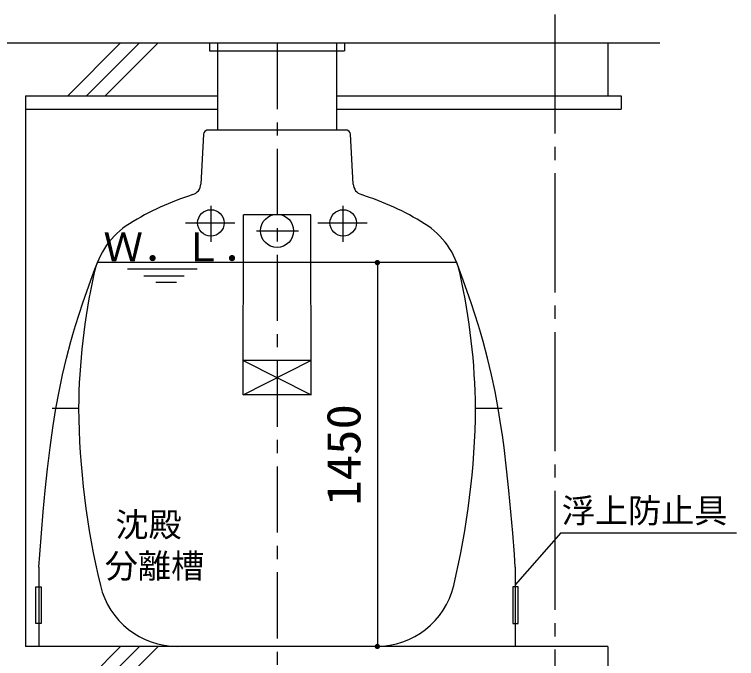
# Model space of a CAD drawing. Units: millimetres, scale not verified. Extents: x -14850 to 14850, y -10500 to 10500.
# Drawn here: x 653 to 3381, y -5671 to -3237 of the extents above; entities that cross this region are included whole.
import ezdxf
from ezdxf.enums import TextEntityAlignment as Align

# ---------------------------------------------------------------- set-up
doc = ezdxf.new("R2010")
doc.units = ezdxf.units.MM
doc.header["$LTSCALE"] = 50
doc.linetypes.add('CHAIN1', pattern=[8, 5, -1, 1, -1])
doc.linetypes.add('CHAIN2', pattern=[12, 9, -1, 1, -1])
doc.layers.add('0-1_機器', color=2, linetype='Continuous', lineweight=25)
doc.layers.add('0-5_製作', color=5, linetype='Continuous', lineweight=25)
doc.styles.add('ＭＳ ゴシック', font='')
doc.styles.get('ＭＳ ゴシック').set_extended_font_data('MS Gothic')

msp = doc.modelspace()

# ---------------------------------------------------------------- linework, layer by layer
at = {"layer": '0-1_機器', "linetype": 'CHAIN2'}
msp.add_line((2695.52, -3236.86), (2695.52, -6069.79), dxfattribs=at)
at = {"layer": '0-1_機器'}
for p, q in [((26.83, -3344.6), (3091.37, -3344.6)), ((854.73, -3544.6), (1054.73, -3344.6)), ((925.44, -3544.6), (1125.44, -3344.6)), ((996.15, -3544.6), (1196.15, -3344.6)), ((1390.52, -3344.6), (1390.52, -3374.6)), ((1420.53, -3344.6), (1420.53, -3674.6)), ((1870.53, -3344.6), (1870.53, -3674.6)), ((1900.53, -3344.6), (1900.53, -3374.6)), ((2895.53, -3344.6), (2895.53, -3544.6)), ((1390.52, -3374.6), (1900.53, -3374.6)), ((695.52, -3544.6), (1420.53, -3544.6)), ((695.52, -3544.6), (695.52, -5624.6)), ((695.52, -3594.6), (1420.53, -3594.6)), ((1870.53, -3594.6), (2945.53, -3594.6)), ((2895.53, -5624.6), (695.52, -5624.6)), ((854.73, -5824.6), (1054.73, -5624.6)), ((925.44, -5824.6), (1125.44, -5624.6)), ((996.15, -5824.6), (1196.15, -5624.6)), ((2895.53, -5624.6), (2895.53, -5824.6))]:
    msp.add_line(p, q, dxfattribs=at)
at = {"layer": '0-1_機器', "color": 3, "linetype": 'CHAIN1'}
for p, q in [((1645.52, -3344.6), (1645.52, -6005.33)), ((1395.52, -3960.6), (1395.52, -4096.57)), ((1299.08, -4024.6), (1486.28, -4024.6)), ((1799.08, -4024.6), (1986.28, -4024.6)), ((1567.79, -4054.6), (1726.82, -4054.6))]:
    msp.add_line(p, q, dxfattribs=at)
at = {"layer": '0-1_機器', "color": 3}
for p, q in [((1911.53, -3674.6), (1379.53, -3674.6)), ((1367.54, -3689.76), (1357.66, -3878.14)), ((1933.38, -3878.14), (1923.51, -3689.76)), ((1895.53, -4096.57), (1895.53, -3960.6)), ((1517.25, -4674.6), (1518.17, -3994.6)), ((1772.87, -3994.6), (1518.17, -3994.6)), ((1773.8, -4674.6), (1772.87, -3994.6)), ((2324.39, -4174.6), (966.66, -4174.6)), ((1344.16, -4199.6), (1080.78, -4199.6)), ((1142.3, -4224.6), (1295.14, -4224.6)), ((1265.34, -4249.6), (1187.48, -4249.6)), ((1517.25, -4674.6), (1773.62, -4544.6)), ((1773.8, -4674.6), (1517.25, -4674.6)), ((795.52, -4724.6), (895.52, -4724.6)), ((2395.52, -4724.6), (2495.52, -4724.6))]:
    msp.add_line(p, q, dxfattribs=at)
at = {"layer": '0-1_機器', "color": 4}
for q in [(2545.28, -5391.95), (3381.45, -5195.02)]:
    msp.add_line((2717.52, -5195.02), q, dxfattribs=at)
at = {"layer": '0-1_機器', "color": 7}
for p, q in [((745.52, -5324.6), (745.52, -5624.6)), ((2545.53, -5324.6), (2545.53, -5624.6)), ((734.64, -5400.04), (754.29, -5400.04)), ((734.64, -5537.59), (734.64, -5400.04)), ((754.29, -5400.04), (754.29, -5537.59)), ((754.29, -5537.59), (734.64, -5537.59))]:
    msp.add_line(p, q, dxfattribs=at)
at = {"layer": '0-1_機器'}
msp.add_lwpolyline([(1870.53, -3544.6), (2945.53, -3544.6), (2945.53, -3594.6)], dxfattribs=at)
at = {"layer": '0-1_機器', "color": 7}
for points in [[(745.52, -5324.6), (749.09, -5277.64), (755.4, -5196.69), (762.16, -5115.79), (769.65, -5034.96), (778.16, -4954.23), (787.97, -4873.62), (794.37, -4826.94), (799.89, -4789.77), (810.35, -4725.82), (822.12, -4662.09), (835.31, -4598.67), (850.04, -4535.62), (866.44, -4473.03), (876.76, -4436.96), (884.3, -4411.97), (897.93, -4369.08), (912.23, -4326.4), (927.05, -4283.88), (942.24, -4241.48), (957.66, -4199.14), (966.66, -4174.6)], [(2545.53, -5324.6), (2541.96, -5277.64), (2535.65, -5196.69), (2528.89, -5115.79), (2521.4, -5034.96), (2512.89, -4954.23), (2503.08, -4873.62), (2496.68, -4826.94), (2491.16, -4789.77), (2480.7, -4725.82), (2468.93, -4662.09), (2455.74, -4598.67), (2441.01, -4535.62), (2424.61, -4473.03), (2414.29, -4436.96), (2406.75, -4411.97), (2393.12, -4369.08), (2378.82, -4326.4), (2364, -4283.88), (2348.81, -4241.48), (2333.39, -4199.14), (2324.39, -4174.6)]]:
    msp.add_lwpolyline(points, dxfattribs=at)
at = {"layer": '0-1_機器', "color": 3}
msp.add_lwpolyline([(1773.62, -4544.6), (1517.43, -4544.6), (1773.8, -4674.6)], dxfattribs=at)
at = {"layer": '0-1_機器', "color": 7}
msp.add_lwpolyline([(2536.76, -5400.04), (2536.76, -5537.59), (2556.41, -5537.59), (2556.41, -5400.04)], close=True, dxfattribs=at)
at = {"layer": '0-1_機器', "color": 3}
for centre, radius in [((1395.52, -4024.6), 50), ((1895.53, -4024.6), 50), ((1645.52, -4054.6), 62.5)]:
    msp.add_circle(centre, radius, dxfattribs=at)
for centre, radius, start, end in [((1383.51, -3690.6), 16, 90, 177), ((1907.54, -3690.6), 16, 3, 90), ((1313.72, -3875.84), 44, 287.55592, 357), ((1977.32, -3875.84), 44, 182.99998, 252.44406), ((1645.52, -4924.6), 1056, 107.55592, 121.84732), ((1645.52, -4924.6), 1056, 58.15266, 72.44406), ((1246.62, -4282.41), 300, 121.84729, 167.60608), ((2044.43, -4282.41), 300, 12.39391, 58.15265), ((3395.35, -4754.6), 2500, 167.60606, 179.31241), ((-104.3, -4754.6), 2500, 0.68756, 12.39389), ((3895.37, -4694.6), 3000, 180.57292, 193.49336), ((-604.33, -4694.6), 3000, 346.50659, 359.42703), ((1269.9, -5324.6), 300, 193.49338, 270), ((2021.15, -5324.6), 300, 270, 346.50659)]:
    msp.add_arc(centre, radius, start, end, dxfattribs=at)
at = {"layer": '0-5_製作', "color": 2}
for p, q in [((2074.41, -4174.6), (1849.35, -4174.6)), ((2024.41, -4174.6), (2024.41, -5624.6)), ((2074.41, -5624.6), (1849.35, -5624.6))]:
    msp.add_line(p, q, dxfattribs=at)
at = {"layer": '0-5_製作'}
for points in [[(2014.41, -4174.6), (2024.41, -4164.6), (2024.41, -4174.6)], [(2014.43, -4173.97), (2024.41, -4164.6), (2014.41, -4174.6)], [(2014.59, -4172.73), (2024.41, -4164.6), (2014.43, -4173.97)], [(2014.9, -4171.51), (2024.41, -4164.6), (2014.59, -4172.73)], [(2015.36, -4170.34), (2024.41, -4164.6), (2014.9, -4171.51)], [(2015.97, -4169.24), (2024.41, -4164.6), (2015.36, -4170.34)], [(2016.71, -4168.23), (2024.41, -4164.6), (2015.97, -4169.24)], [(2016.71, -4168.23), (2023.16, -4164.68), (2024.41, -4164.6)], [(2017.57, -4167.31), (2023.16, -4164.68), (2016.71, -4168.23)], [(2017.57, -4167.31), (2021.92, -4164.92), (2023.16, -4164.68)], [(2018.53, -4166.51), (2021.92, -4164.92), (2017.57, -4167.31)], [(2018.53, -4166.51), (2020.73, -4165.3), (2021.92, -4164.92)], [(2019.59, -4165.84), (2020.73, -4165.3), (2018.53, -4166.51)], [(2024.41, -4164.6), (2033.17, -4169.78), (2024.41, -4174.6)], [(2024.41, -4164.6), (2032.5, -4168.72), (2033.17, -4169.78)], [(2024.41, -4164.6), (2031.7, -4167.76), (2032.5, -4168.72)], [(2024.41, -4164.6), (2030.78, -4166.9), (2031.7, -4167.76)], [(2024.41, -4164.6), (2029.77, -4166.16), (2030.78, -4166.9)], [(2024.41, -4164.6), (2028.67, -4165.55), (2029.77, -4166.16)], [(2024.41, -4164.6), (2027.5, -4165.09), (2028.67, -4165.55)], [(2024.41, -4164.6), (2026.28, -4164.78), (2027.5, -4165.09)], [(2024.41, -4164.6), (2025.04, -4164.62), (2026.28, -4164.78)], [(2024.41, -4174.6), (2033.17, -4169.78), (2033.71, -4170.92)], [(2024.41, -4174.6), (2033.71, -4170.92), (2034.1, -4172.11)], [(2024.41, -4174.6), (2034.1, -4172.11), (2034.33, -4173.35)], [(2024.41, -4174.6), (2034.33, -4173.35), (2034.41, -4174.6)], [(2015.11, -4178.28), (2014.41, -4174.6), (2024.41, -4174.6)], [(2014.72, -4177.09), (2014.41, -4174.6), (2015.11, -4178.28)], [(2014.49, -4175.85), (2014.41, -4174.6), (2014.72, -4177.09)], [(2015.11, -4178.28), (2024.41, -4174.6), (2015.65, -4179.42)], [(2015.65, -4179.42), (2024.41, -4174.6), (2016.32, -4180.48)], [(2016.32, -4180.48), (2024.41, -4174.6), (2017.12, -4181.45)], [(2017.12, -4181.45), (2024.41, -4174.6), (2018.04, -4182.31)], [(2018.04, -4182.31), (2024.41, -4174.6), (2019.05, -4183.04)], [(2019.05, -4183.04), (2024.41, -4174.6), (2020.15, -4183.65)], [(2020.15, -4183.65), (2024.41, -4174.6), (2021.32, -4184.11)], [(2021.32, -4184.11), (2024.41, -4174.6), (2022.54, -4184.42)], [(2022.54, -4184.42), (2024.41, -4174.6), (2023.78, -4184.58)], [(2023.78, -4184.58), (2024.41, -4174.6), (2024.41, -4184.6)], [(2024.41, -4174.6), (2032.85, -4179.96), (2024.41, -4184.6)], [(2024.41, -4174.6), (2033.46, -4178.86), (2032.85, -4179.96)], [(2024.41, -4174.6), (2033.92, -4177.69), (2033.46, -4178.86)], [(2024.41, -4174.6), (2034.23, -4176.47), (2033.92, -4177.69)], [(2024.41, -4174.6), (2034.39, -4175.23), (2034.23, -4176.47)], [(2024.41, -4174.6), (2034.41, -4174.6), (2034.39, -4175.23)], [(2024.41, -4184.6), (2032.85, -4179.96), (2032.12, -4180.98)], [(2024.41, -4184.6), (2032.12, -4180.98), (2025.66, -4184.52)], [(2025.66, -4184.52), (2032.12, -4180.98), (2031.26, -4181.89)], [(2025.66, -4184.52), (2031.26, -4181.89), (2026.9, -4184.29)], [(2026.9, -4184.29), (2031.26, -4181.89), (2030.29, -4182.69)], [(2026.9, -4184.29), (2030.29, -4182.69), (2028.09, -4183.9)], [(2028.09, -4183.9), (2030.29, -4182.69), (2029.23, -4183.36)], [(2014.41, -5624.6), (2024.41, -5614.6), (2024.41, -5624.6)], [(2014.43, -5623.97), (2024.41, -5614.6), (2014.41, -5624.6)], [(2014.59, -5622.73), (2024.41, -5614.6), (2014.43, -5623.97)], [(2014.9, -5621.51), (2024.41, -5614.6), (2014.59, -5622.73)], [(2015.36, -5620.34), (2024.41, -5614.6), (2014.9, -5621.51)], [(2015.97, -5619.24), (2024.41, -5614.6), (2015.36, -5620.34)], [(2016.71, -5618.23), (2024.41, -5614.6), (2015.97, -5619.24)], [(2017.57, -5617.31), (2024.41, -5614.6), (2016.71, -5618.23)], [(2018.53, -5616.51), (2024.41, -5614.6), (2017.57, -5617.31)], [(2018.53, -5616.51), (2023.16, -5614.68), (2024.41, -5614.6)], [(2019.59, -5615.84), (2023.16, -5614.68), (2018.53, -5616.51)], [(2019.59, -5615.84), (2021.92, -5614.92), (2023.16, -5614.68)], [(2020.73, -5615.3), (2021.92, -5614.92), (2019.59, -5615.84)], [(2024.41, -5614.6), (2033.71, -5620.92), (2024.41, -5624.6)], [(2024.41, -5614.6), (2033.17, -5619.78), (2033.71, -5620.92)], [(2024.41, -5614.6), (2032.5, -5618.72), (2033.17, -5619.78)], [(2024.41, -5614.6), (2031.7, -5617.76), (2032.5, -5618.72)], [(2024.41, -5614.6), (2030.78, -5616.9), (2031.7, -5617.76)], [(2024.41, -5614.6), (2029.77, -5616.16), (2030.78, -5616.9)], [(2024.41, -5614.6), (2028.67, -5615.55), (2029.77, -5616.16)], [(2024.41, -5614.6), (2027.5, -5615.09), (2028.67, -5615.55)], [(2024.41, -5614.6), (2026.28, -5614.78), (2027.5, -5615.09)], [(2024.41, -5614.6), (2025.04, -5614.62), (2026.28, -5614.78)], [(2014.72, -5627.09), (2014.41, -5624.6), (2024.41, -5624.6)], [(2014.49, -5625.85), (2014.41, -5624.6), (2014.72, -5627.09)], [(2014.72, -5627.09), (2024.41, -5624.6), (2015.11, -5628.28)], [(2015.11, -5628.28), (2024.41, -5624.6), (2015.65, -5629.42)], [(2015.65, -5629.42), (2024.41, -5624.6), (2016.32, -5630.48)], [(2016.32, -5630.48), (2024.41, -5624.6), (2017.12, -5631.45)], [(2017.12, -5631.45), (2024.41, -5624.6), (2018.04, -5632.31)], [(2018.04, -5632.31), (2024.41, -5624.6), (2019.05, -5633.04)], [(2019.05, -5633.04), (2024.41, -5624.6), (2020.15, -5633.65)], [(2020.15, -5633.65), (2024.41, -5624.6), (2021.32, -5634.11)], [(2021.32, -5634.11), (2024.41, -5624.6), (2022.54, -5634.42)], [(2022.54, -5634.42), (2024.41, -5624.6), (2023.78, -5634.58)], [(2023.78, -5634.58), (2024.41, -5624.6), (2024.41, -5634.6)], [(2024.41, -5624.6), (2033.71, -5620.92), (2034.1, -5622.11)], [(2024.41, -5624.6), (2034.1, -5622.11), (2034.33, -5623.35)], [(2024.41, -5624.6), (2034.33, -5623.35), (2034.41, -5624.6)], [(2024.41, -5624.6), (2031.26, -5631.89), (2024.41, -5634.6)], [(2024.41, -5624.6), (2032.12, -5630.98), (2031.26, -5631.89)], [(2024.41, -5624.6), (2032.85, -5629.96), (2032.12, -5630.98)], [(2024.41, -5624.6), (2033.46, -5628.86), (2032.85, -5629.96)], [(2024.41, -5624.6), (2033.92, -5627.69), (2033.46, -5628.86)], [(2024.41, -5624.6), (2034.23, -5626.48), (2033.92, -5627.69)], [(2024.41, -5624.6), (2034.39, -5625.23), (2034.23, -5626.48)], [(2024.41, -5624.6), (2034.41, -5624.6), (2034.39, -5625.23)], [(2024.41, -5634.6), (2031.26, -5631.89), (2030.29, -5632.69)], [(2024.41, -5634.6), (2030.29, -5632.69), (2025.66, -5634.52)], [(2025.66, -5634.52), (2030.29, -5632.69), (2029.23, -5633.36)], [(2025.66, -5634.52), (2029.23, -5633.36), (2026.9, -5634.29)], [(2026.9, -5634.29), (2029.23, -5633.36), (2028.09, -5633.9)]]:
    msp.add_solid(points, dxfattribs=at)

# ---------------------------------------------------------------- texts
at = {"layer": '0-1_機器', "color": 4, "style": 'ＭＳ ゴシック'}
for s, height, p in [('Ｗ．Ｌ．', 110, (989.42, -4202.83)), ('浮上防止具', 91.79, (2720.85, -5185.24)), ('沈殿', 91.79, (1034.79, -5237.93)), ('分離槽', 91.79, (994.79, -5393.93))]:
    msp.add_text(s, height=height, dxfattribs=at).set_placement(p, align=Align.BOTTOM_LEFT)
at = {"layer": '0-5_製作', "color": 4, "style": 'ＭＳ ゴシック', "width": 1.1}
msp.add_text('1450', height=128.4, rotation=90, dxfattribs=at).set_placement((1999.41, -5093.35), align=Align.BOTTOM_LEFT)

doc.saveas('drawing.dxf')
